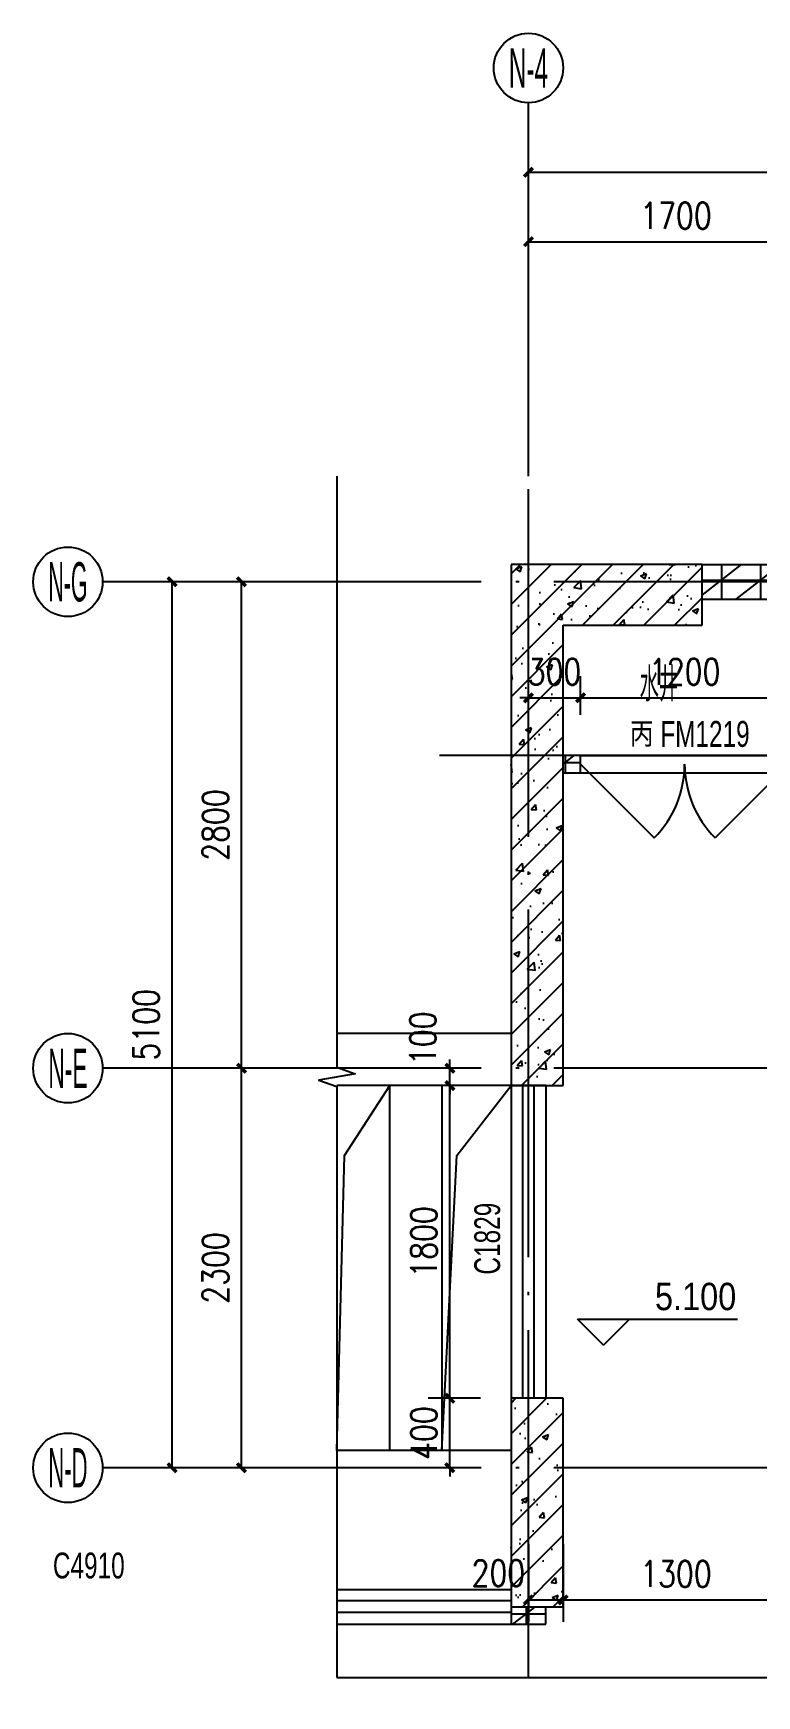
# Model space of a CAD drawing. Extents: x 718358 to 1668613, y -348838 to -159582.
# Drawn here: x 781258 to 785426, y -195072 to -185502 of the extents above; entities that cross this region are included whole.
import ezdxf
from ezdxf.enums import TextEntityAlignment as Align

# ---------------------------------------------------------------- set-up
doc = ezdxf.new("R2010")
doc.units = 0
doc.header["$LTSCALE"] = 1000
doc.linetypes.add('DOTE', pattern=[2.42, 2, -0.2, 0.02, -0.2])
for name, color, linetype in [('建-可见线', 7, 'Continuous'), ('建-墙体', 2, 'Continuous'), ('建-尺寸', 73, 'Continuous'), ('建-影线', 8, 'Continuous'), ('建-房间名', 7, 'Continuous'), ('建-柱子', 6, 'Continuous'), ('建-标高', 3, 'Continuous'), ('建-符号', 3, 'Continuous'), ('建-轴标', 3, 'Continuous'), ('建-轴网', 14, 'DOTE'), ('建-门', 4, 'Continuous'), ('建-门窗', 4, 'Continuous'), ('建-门窗-编号', 7, 'Continuous')]:
    doc.layers.add(name, color=color, linetype=linetype)
doc.styles.add('_TCH_AXIS', font='gt宽度调整.shx', dxfattribs={"bigfont": 'gt国标汉字.shx'})
doc.styles.add('_TCH_DIM', font='gt单线西文.shx', dxfattribs={"width": 0.8, "bigfont": 'gt单线中文.shx'})
doc.styles.add('_TCH_WINDOW', font='gt单线西文.shx', dxfattribs={"height": 3.5, "bigfont": 'gt单线中文.shx'})
doc.styles.add('DIM_FONT', font='SIMPLEX.shx', dxfattribs={"width": 0.8, "bigfont": 'GBCBIG.shx'})
doc.dimstyles.new('DIMN50', dxfattribs={"dimscale": 0.5, "dimtxt": 300, "dimasz": 100, "dimexe": 250, "dimexo": 300, "dimgap": 150, "dimtad": 1, "dimdec": 0, "dimzin": 0, "dimdsep": 46, "dimtxsty": 'DIM_FONT', "dimblk": 'ARCHTICK', "dimcen": 0.09, "dimdle": 1, "dimclrt": 7, "dimazin": 2, "dimtfac": 1, "dimtdec": 0, "dimtix": 1, "dimtmove": 2, "dimatfit": 3, "dimldrblk": 'ARCHTICK', "dimfxl": 1, "dimtolj": 1, "dimtzin": 0, "dimarcsym": 0})
pattern_1 = [(0, (0, 0), (0, 175), []), (37.875, (200, 0), (-84.807639, 109.038328), []), (90, (200, 0), (-225, 1e-14), [])]
pattern_2 = [(45, (0, 0), (-88.388348, 88.388348), []), (50, (0, 0), (358.63009, -31.37607), [37.5, -412.5]), (355, (0, 0), (-69.37567, 376.09607), [30, -330]), (100.4514, (29.9, -2.6), (289.25469, 344.71977), [31.8701, -350.57106]), (46.1842, (0, 100), (533.62052, -82.7595), [56.25, -618.75]), (96.6356, (44.47, 93.1), (467.33135, 487.05894), [47.80514, -525.8565]), (351.1842, (0, 100), (467.33097, 487.0593), [45, -495]), (21, (50, 75), (298.45353, -201.30945), [37.5, -412.5]), (326, (50, 75), (121.65767, 362.57502), [30, -330]), (71.4514, (74.87, 58.22), (420.11131, 161.26525), [31.8701, -350.57106]), (37.5, (0, 0), (6.079928, 166.446927), [0, -326, 0, -335, 0, -331.25]), (7.5, (0, 0), (131.53477, 197.205856), [0, -191, 0, -318.5, 0, -126.25]), (327.5, (-111.5, 0), (266.911218, -11.277436), [0, -125, 0, -390, 0, -517.5]), (317.5, (-161.5, 0), (291.593085, 50.05249), [0, -162.5, 0, -259, 0, -367.5])]

# ---------------------------------------------------------------- blocks, each defined once
blk = doc.blocks.new('_ArchTick')
at = {"color": 0, "linetype": 'ByBlock', "const_width": 0.4}
blk.add_lwpolyline([(-0.5, -0.5), (0.5, 0.5)], dxfattribs=at)
blk = doc.blocks.new('*D1023')
at = {"layer": 'Defpoints', "color": 0, "transparency": 16777216}
for p in [(783658, -193360.1), (783983.9, -193360.1), (783983.9, -193760.1)]:
    blk.add_point(p, dxfattribs=at)
at = {"layer": '建-尺寸', "color": 0, "lineweight": -2, "transparency": 16777216}
for p, q in [((783658, -193360.1), (783658, -193310.1)), ((783833.9, -193360.1), (783533, -193360.1)), ((783658, -193760.1), (783658, -193360.1)), ((783833.9, -193760.1), (783533, -193760.1)), ((783658, -193760.1), (783658, -193810.1))]:
    blk.add_line(p, q, dxfattribs=at)
at = {"layer": '建-尺寸', "color": 0, "lineweight": -2, "transparency": 16777216, "xscale": 50, "yscale": 50, "zscale": 50}
for p, rotation in [((783658, -193360.1), 270), ((783658, -193760.1), 90)]:
    blk.add_blockref('_ArchTick', p, dxfattribs=dict(at, rotation=rotation))
at = {"layer": '建-尺寸', "color": 7, "transparency": 16777216, "insert": (783508, -193560.1), "char_height": 150, "attachment_point": 5, "rotation": 90, "style": 'DIM_FONT'}
blk.add_mtext('\\A1;400', dxfattribs=at)
blk = doc.blocks.new('*D1024')
at = {"layer": 'Defpoints', "color": 0, "transparency": 16777216}
for p in [(783658, -191560.1), (783983.9, -191560.1), (783983.9, -193360.1)]:
    blk.add_point(p, dxfattribs=at)
at = {"layer": '建-尺寸', "color": 0, "lineweight": -2, "transparency": 16777216}
for p, q in [((783833.9, -191560.1), (783533, -191560.1)), ((783658, -193360.6), (783658, -191559.6)), ((783833.9, -193360.1), (783533, -193360.1))]:
    blk.add_line(p, q, dxfattribs=at)
at = {"layer": '建-尺寸', "color": 0, "lineweight": -2, "transparency": 16777216, "xscale": 50, "yscale": 50, "zscale": 50}
for p, rotation in [((783658, -191560.1), 90), ((783658, -193360.1), 270)]:
    blk.add_blockref('_ArchTick', p, dxfattribs=dict(at, rotation=rotation))
at = {"layer": '建-尺寸', "color": 7, "transparency": 16777216, "insert": (783508, -192460.1), "char_height": 150, "attachment_point": 5, "rotation": 90, "style": 'DIM_FONT'}
blk.add_mtext('\\A1;1800', dxfattribs=at)
blk = doc.blocks.new('*D1025')
at = {"layer": 'Defpoints', "color": 0, "transparency": 16777216}
for p in [(783658, -191460.1), (783983.9, -191460.1), (783983.9, -191560.1)]:
    blk.add_point(p, dxfattribs=at)
at = {"layer": '建-尺寸', "color": 0, "lineweight": -2, "transparency": 16777216}
for p, q in [((783833.9, -191460.1), (783533, -191460.1)), ((783658, -191460.1), (783658, -191410.1)), ((783658, -191560.1), (783658, -191460.1)), ((783833.9, -191560.1), (783533, -191560.1)), ((783658, -191560.1), (783658, -191610.1))]:
    blk.add_line(p, q, dxfattribs=at)
at = {"layer": '建-尺寸', "color": 0, "lineweight": -2, "transparency": 16777216, "xscale": 50, "yscale": 50, "zscale": 50}
for p, rotation in [((783658, -191460.1), 270), ((783658, -191560.1), 90)]:
    blk.add_blockref('_ArchTick', p, dxfattribs=dict(at, rotation=rotation))
at = {"layer": '建-尺寸', "color": 7, "transparency": 16777216, "insert": (783503, -191287.7), "char_height": 150, "attachment_point": 5, "rotation": 90, "style": 'DIM_FONT'}
blk.add_mtext('\\A1;100', dxfattribs=at)
blk = doc.blocks.new('*D1033')
at = {"layer": 'Defpoints', "color": 0, "transparency": 16777216}
for p in [(784310.9, -194049.2), (785610.9, -194049.2), (785610.9, -194521)]:
    blk.add_point(p, dxfattribs=at)
at = {"layer": '建-尺寸', "color": 0, "lineweight": -2, "transparency": 16777216}
for p, q in [((784310.9, -194199.2), (784310.9, -194646)), ((785610.9, -194199.2), (785610.9, -194646)), ((784310.4, -194521), (785611.4, -194521))]:
    blk.add_line(p, q, dxfattribs=at)
at = {"layer": '建-尺寸', "color": 0, "lineweight": -2, "transparency": 16777216, "xscale": 50, "yscale": 50, "zscale": 50, "rotation": 180}
blk.add_blockref('_ArchTick', (784310.9, -194521), dxfattribs=at)
at = {"layer": '建-尺寸', "color": 0, "lineweight": -2, "transparency": 16777216, "xscale": 50, "yscale": 50, "zscale": 50}
blk.add_blockref('_ArchTick', (785610.9, -194521), dxfattribs=at)
at = {"layer": '建-尺寸', "color": 7, "transparency": 16777216, "insert": (784960.9, -194371), "char_height": 150, "attachment_point": 5, "style": 'DIM_FONT'}
blk.add_mtext('\\A1;1300', dxfattribs=at)
blk = doc.blocks.new('*D1034')
at = {"layer": 'Defpoints', "color": 0, "transparency": 16777216}
for p in [(784110.9, -194049.2), (784310.9, -194049.2), (784310.9, -194521)]:
    blk.add_point(p, dxfattribs=at)
at = {"layer": '建-尺寸', "color": 0, "lineweight": -2, "transparency": 16777216}
for p, q in [((784110.9, -194199.2), (784110.9, -194646)), ((784310.9, -194199.2), (784310.9, -194646)), ((784110.4, -194521), (784311.4, -194521))]:
    blk.add_line(p, q, dxfattribs=at)
at = {"layer": '建-尺寸', "color": 0, "lineweight": -2, "transparency": 16777216, "xscale": 50, "yscale": 50, "zscale": 50, "rotation": 180}
blk.add_blockref('_ArchTick', (784110.9, -194521), dxfattribs=at)
at = {"layer": '建-尺寸', "color": 0, "lineweight": -2, "transparency": 16777216, "xscale": 50, "yscale": 50, "zscale": 50}
blk.add_blockref('_ArchTick', (784310.9, -194521), dxfattribs=at)
at = {"layer": '建-尺寸', "color": 7, "transparency": 16777216, "insert": (783937.5, -194366), "char_height": 150, "attachment_point": 5, "style": 'DIM_FONT'}
blk.add_mtext('\\A1;200', dxfattribs=at)
blk = doc.blocks.new('*D1041')
at = {"layer": 'Defpoints', "color": 0, "transparency": 16777216}
for p in [(784410.9, -189327.9), (784110.9, -189576.6), (784410.9, -189576.6)]:
    blk.add_point(p, dxfattribs=at)
at = {"layer": '建-尺寸', "color": 0, "lineweight": -2, "transparency": 16777216}
for p, q in [((784110.9, -189426.6), (784110.9, -189202.9)), ((784410.9, -189426.6), (784410.9, -189202.9)), ((784110.9, -189327.9), (784060.9, -189327.9)), ((784110.9, -189327.9), (784410.9, -189327.9)), ((784410.9, -189327.9), (784460.9, -189327.9))]:
    blk.add_line(p, q, dxfattribs=at)
at = {"layer": '建-尺寸', "color": 0, "lineweight": -2, "transparency": 16777216, "xscale": 50, "yscale": 50, "zscale": 50}
blk.add_blockref('_ArchTick', (784110.9, -189327.9), dxfattribs=at)
at = {"layer": '建-尺寸', "color": 0, "lineweight": -2, "transparency": 16777216, "xscale": 50, "yscale": 50, "zscale": 50, "rotation": 180}
blk.add_blockref('_ArchTick', (784410.9, -189327.9), dxfattribs=at)
at = {"layer": '建-尺寸', "color": 7, "transparency": 16777216, "insert": (784260.9, -189177.9), "char_height": 150, "attachment_point": 5, "style": 'DIM_FONT'}
blk.add_mtext('\\A1;300', dxfattribs=at)
blk = doc.blocks.new('*D1042')
at = {"layer": 'Defpoints', "color": 0, "transparency": 16777216}
for p in [(785610.9, -189327.9), (784410.9, -189576.6), (785610.9, -189576.6)]:
    blk.add_point(p, dxfattribs=at)
at = {"layer": '建-尺寸', "color": 0, "lineweight": -2, "transparency": 16777216}
for p, q in [((784410.9, -189426.6), (784410.9, -189202.9)), ((785610.9, -189426.6), (785610.9, -189202.9)), ((784410.4, -189327.9), (785611.4, -189327.9))]:
    blk.add_line(p, q, dxfattribs=at)
at = {"layer": '建-尺寸', "color": 0, "lineweight": -2, "transparency": 16777216, "xscale": 50, "yscale": 50, "zscale": 50, "rotation": 180}
blk.add_blockref('_ArchTick', (784410.9, -189327.9), dxfattribs=at)
at = {"layer": '建-尺寸', "color": 0, "lineweight": -2, "transparency": 16777216, "xscale": 50, "yscale": 50, "zscale": 50}
blk.add_blockref('_ArchTick', (785610.9, -189327.9), dxfattribs=at)
at = {"layer": '建-尺寸', "color": 7, "transparency": 16777216, "insert": (785010.9, -189177.9), "char_height": 150, "attachment_point": 5, "style": 'DIM_FONT'}
blk.add_mtext('\\A1;1200', dxfattribs=at)
blk = doc.blocks.new('*D1152')
at = {"layer": 'Defpoints', "color": 0, "transparency": 16777216}
for p in [(782457.6, -191460.1), (782957.6, -191460.1), (782957.6, -193760.1)]:
    blk.add_point(p, dxfattribs=at)
at = {"layer": '建-尺寸', "color": 0, "lineweight": -2, "transparency": 16777216}
for p, q in [((782807.6, -191460.1), (782332.6, -191460.1)), ((782457.6, -193760.6), (782457.6, -191459.6)), ((782807.6, -193760.1), (782332.6, -193760.1))]:
    blk.add_line(p, q, dxfattribs=at)
at = {"layer": '建-尺寸', "color": 0, "lineweight": -2, "transparency": 16777216, "xscale": 50, "yscale": 50, "zscale": 50}
for p, rotation in [((782457.6, -191460.1), 90), ((782457.6, -193760.1), 270)]:
    blk.add_blockref('_ArchTick', p, dxfattribs=dict(at, rotation=rotation))
at = {"layer": '建-尺寸', "color": 7, "transparency": 16777216, "insert": (782307.6, -192610.1), "char_height": 150, "attachment_point": 5, "rotation": 90, "style": 'DIM_FONT'}
blk.add_mtext('\\A1;2300', dxfattribs=at)
blk = doc.blocks.new('*D1153')
at = {"layer": 'Defpoints', "color": 0, "transparency": 16777216}
for p in [(782457.6, -188660.1), (782957.6, -188660.1), (782957.6, -191460.1)]:
    blk.add_point(p, dxfattribs=at)
at = {"layer": '建-尺寸', "color": 0, "lineweight": -2, "transparency": 16777216}
for p, q in [((782807.6, -188660.1), (782332.6, -188660.1)), ((782457.6, -191460.6), (782457.6, -188659.6)), ((782807.6, -191460.1), (782332.6, -191460.1))]:
    blk.add_line(p, q, dxfattribs=at)
at = {"layer": '建-尺寸', "color": 0, "lineweight": -2, "transparency": 16777216, "xscale": 50, "yscale": 50, "zscale": 50}
for p, rotation in [((782457.6, -188660.1), 90), ((782457.6, -191460.1), 270)]:
    blk.add_blockref('_ArchTick', p, dxfattribs=dict(at, rotation=rotation))
at = {"layer": '建-尺寸', "color": 7, "transparency": 16777216, "insert": (782307.6, -190060.1), "char_height": 150, "attachment_point": 5, "rotation": 90, "style": 'DIM_FONT'}
blk.add_mtext('\\A1;2800', dxfattribs=at)
blk = doc.blocks.new('*D1154')
at = {"layer": 'Defpoints', "color": 0, "transparency": 16777216}
for p in [(782057.6, -188660.1), (782657.6, -188660.1), (782657.6, -193760.1)]:
    blk.add_point(p, dxfattribs=at)
at = {"layer": '建-尺寸', "color": 0, "lineweight": -2, "transparency": 16777216}
for p, q in [((782507.6, -188660.1), (781932.6, -188660.1)), ((782057.6, -193760.6), (782057.6, -188659.6)), ((782507.6, -193760.1), (781932.6, -193760.1))]:
    blk.add_line(p, q, dxfattribs=at)
at = {"layer": '建-尺寸', "color": 0, "lineweight": -2, "transparency": 16777216, "xscale": 50, "yscale": 50, "zscale": 50}
for p, rotation in [((782057.6, -188660.1), 90), ((782057.6, -193760.1), 270)]:
    blk.add_blockref('_ArchTick', p, dxfattribs=dict(at, rotation=rotation))
at = {"layer": '建-尺寸', "color": 7, "transparency": 16777216, "insert": (781907.6, -191210.1), "char_height": 150, "attachment_point": 5, "rotation": 90, "style": 'DIM_FONT'}
blk.add_mtext('\\A1;5100', dxfattribs=at)
blk = doc.blocks.new('*D1225')
at = {"layer": 'Defpoints', "color": 0, "transparency": 16777216}
for p in [(795010.9, -186302.4), (784110.9, -188052.4), (795010.9, -188052.4)]:
    blk.add_point(p, dxfattribs=at)
at = {"layer": '建-尺寸', "color": 0, "lineweight": -2, "transparency": 16777216}
for p, q in [((784110.9, -187902.4), (784110.9, -186177.4)), ((795010.9, -187902.4), (795010.9, -186177.4)), ((784110.4, -186302.4), (795011.4, -186302.4))]:
    blk.add_line(p, q, dxfattribs=at)
at = {"layer": '建-尺寸', "color": 0, "lineweight": -2, "transparency": 16777216, "xscale": 50, "yscale": 50, "zscale": 50, "rotation": 180}
blk.add_blockref('_ArchTick', (784110.9, -186302.4), dxfattribs=at)
at = {"layer": '建-尺寸', "color": 0, "lineweight": -2, "transparency": 16777216, "xscale": 50, "yscale": 50, "zscale": 50}
blk.add_blockref('_ArchTick', (795010.9, -186302.4), dxfattribs=at)
at = {"layer": '建-尺寸', "color": 7, "transparency": 16777216, "insert": (789560.9, -186152.4), "char_height": 150, "attachment_point": 5, "style": 'DIM_FONT'}
blk.add_mtext('\\A1;10900', dxfattribs=at)
blk = doc.blocks.new('*D1230')
at = {"layer": 'Defpoints', "color": 0, "transparency": 16777216}
for p in [(785810.9, -186702.4), (784110.9, -188052.4), (785810.9, -188052.4)]:
    blk.add_point(p, dxfattribs=at)
at = {"layer": '建-尺寸', "color": 0, "lineweight": -2, "transparency": 16777216}
for p, q in [((784110.9, -187902.4), (784110.9, -186577.4)), ((785810.9, -187902.4), (785810.9, -186577.4)), ((784110.4, -186702.4), (785811.4, -186702.4))]:
    blk.add_line(p, q, dxfattribs=at)
at = {"layer": '建-尺寸', "color": 0, "lineweight": -2, "transparency": 16777216, "xscale": 50, "yscale": 50, "zscale": 50, "rotation": 180}
blk.add_blockref('_ArchTick', (784110.9, -186702.4), dxfattribs=at)
at = {"layer": '建-尺寸', "color": 0, "lineweight": -2, "transparency": 16777216, "xscale": 50, "yscale": 50, "zscale": 50}
blk.add_blockref('_ArchTick', (785810.9, -186702.4), dxfattribs=at)
at = {"layer": '建-尺寸', "color": 7, "transparency": 16777216, "insert": (784960.9, -186552.4), "char_height": 150, "attachment_point": 5, "style": 'DIM_FONT'}
blk.add_mtext('\\A1;1700', dxfattribs=at)

msp = doc.modelspace()

# ---------------------------------------------------------------- hatches: boundary and pattern name
at = {"layer": '建-影线'}
h = msp.add_hatch(dxfattribs=at)
h.set_pattern_fill('钢筋混凝土', color=256, scale=50, style=0)
h.set_pattern_definition(pattern_2)
h.paths.add_polyline_path([(785110.9, -188560.1), (784010.9, -188560.1), (784010.9, -191560.1), (784310.9, -191560.1), (784310.9, -188910.1), (785110.9, -188910.1)])
h = msp.add_hatch(dxfattribs=at)
h.set_pattern_fill('空心砖', color=256, scale=50, style=0)
h.set_pattern_definition(pattern_1)
h.paths.add_polyline_path([(785110.9, -188560.1), (785110.9, -188760.1), (785710.9, -188760.1), (785810.9, -188693.5), (785810.9, -188560.1)])
h = msp.add_hatch(dxfattribs=at)
h.set_pattern_fill('空心砖', color=256, scale=50, style=0)
h.set_pattern_definition(pattern_1)
h.paths.add_polyline_path([(784310.9, -189660.1), (784310.9, -189760.1), (784410.9, -189760.1), (784410.9, -189660.1)])
h = msp.add_hatch(dxfattribs=at)
h.set_pattern_fill('钢筋混凝土', color=256, scale=50, style=0)
h.set_pattern_definition(pattern_2)
h.paths.add_polyline_path([(784310.9, -193360.1), (784010.9, -193360.1), (784010.9, -194560.1), (784310.9, -194560.1)])
h = msp.add_hatch(dxfattribs=at)
h.set_pattern_fill('空心砖', color=256, scale=50, style=0)
h.set_pattern_definition(pattern_1)
h.paths.add_polyline_path([(784110.9, -194560.1), (784010.9, -194560.1), (784010.9, -194660.1), (784210.9, -194660.1)])
h = msp.add_hatch(dxfattribs=at)
h.set_pattern_fill('空心砖', color=256, scale=50, style=0)
h.set_pattern_definition(pattern_1)
h.paths.add_polyline_path([(784210.9, -194560.1), (784110.9, -194560.1), (784210.9, -194660.1)])

# ---------------------------------------------------------------- linework, layer by layer
at = {"color": 5}
for p, q in [((784010.6, -191260.1), (783007.6, -191260.1)), ((784010.6, -191560.1), (783007.6, -191560.1))]:
    msp.add_line(p, q, dxfattribs=at)
at = {"layer": '建-可见线'}
for p, q in [((783311.2, -191560.1), (783311.2, -193660.1)), ((783611.2, -191560.1), (783611.2, -193660.1)), ((784010.9, -193660.1), (783007.6, -193660.1))]:
    msp.add_line(p, q, dxfattribs=at)
at = {"layer": '建-墙体'}
for p, q in [((785110.9, -188560.1), (785810.9, -188560.1)), ((785110.9, -188760.1), (785710.9, -188760.1)), ((784410.9, -189660.1), (784310.9, -189660.1)), ((784410.9, -189760.1), (784410.9, -189660.1)), ((784310.9, -189760.1), (784410.9, -189760.1)), ((784010.9, -194560.1), (784010.9, -194660.1)), ((784210.9, -194660.1), (784210.9, -194560.1)), ((784010.9, -194660.1), (784210.9, -194660.1))]:
    msp.add_line(p, q, dxfattribs=at)
at = {"layer": '建-影线'}
for points in [[(783007.6, -193660.1), (783050.5, -191962.7), (783311.5, -191560.1)], [(783611.2, -193660.1), (783698.1, -191962.7), (784010.9, -191560.1)]]:
    msp.add_lwpolyline(points, dxfattribs=at)
at = {"layer": '建-柱子'}
for p, q in [((785110.9, -188560.1), (784010.9, -188560.1)), ((784010.9, -188560.1), (784010.9, -191560.1)), ((785110.9, -188910.1), (785110.9, -188560.1)), ((784310.9, -191560.1), (784310.9, -188910.1)), ((784310.9, -188910.1), (785110.9, -188910.1)), ((784010.9, -191560.1), (784310.9, -191560.1)), ((784310.9, -193360.1), (784010.9, -193360.1)), ((784010.9, -193360.1), (784010.9, -194560.1)), ((784310.9, -194560.1), (784310.9, -193360.1)), ((784010.9, -194560.1), (784310.9, -194560.1))]:
    msp.add_line(p, q, dxfattribs=at)
at = {"layer": '建-标高'}
for p, q in [((784543.9, -193055.2), (784393.9, -192905.2)), ((784393.9, -192905.2), (785316, -192905.2)), ((784543.9, -193055.2), (784693.9, -192905.2))]:
    msp.add_line(p, q, dxfattribs=at)
at = {"layer": '建-符号'}
for points in [[(783007.6, -188052.4), (783007.6, -191453.6), (783112.6, -191491.8), (782902.6, -191528.9), (783007.6, -191566.1), (783007.6, -194967.3)], [(783007.6, -194967.3), (789416.5, -194967.3), (789454.7, -194862.3), (789491.8, -195072.3), (789529, -194967.3), (795937.9, -194967.3)]]:
    msp.add_lwpolyline(points, dxfattribs=at)
at = {"layer": '建-轴标'}
for p, q in [((784110.9, -188052.4), (784110.9, -185902.4)), ((783007.6, -188660.1), (781657.6, -188660.1)), ((783007.6, -191460.1), (781657.6, -191460.1)), ((783007.6, -193760.1), (781657.6, -193760.1))]:
    msp.add_line(p, q, dxfattribs=at)
for centre in [(784110.9, -185702.4), (781457.6, -188660.1), (781457.6, -191460.1), (781457.6, -193760.1)]:
    msp.add_circle(centre, 200, dxfattribs=at)
at = {"layer": '建-轴网'}
for p, q in [((784110.9, -194967.3), (784110.9, -188052.4)), ((795937.9, -188660.1), (783007.6, -188660.1)), ((795221.1, -189660.1), (783598.9, -189660.1)), ((795937.9, -191460.1), (783007.6, -191460.1)), ((795937.9, -193760.1), (783007.6, -193760.1))]:
    msp.add_line(p, q, dxfattribs=at)
at = {"layer": '建-门'}
for p, q in [((784410.9, -189660.1), (785610.9, -189660.1)), ((784410.9, -189710.1), (784835.2, -190134.4)), ((784410.9, -189760.1), (785610.9, -189760.1)), ((785610.9, -189710.1), (785186.6, -190134.4))]:
    msp.add_line(p, q, dxfattribs=at)
for centre, start, end in [((784410.9, -189710.1), 315, 0), ((785610.9, -189710.1), 180, 225)]:
    msp.add_arc(centre, 600, start, end, dxfattribs=at)
at = {"layer": '建-门窗'}
for p, q in [((784010.9, -191560.1), (784010.9, -193360.1)), ((784210.9, -191560.1), (784010.9, -191560.1)), ((784077.6, -193360.1), (784077.6, -191560.1)), ((784144.2, -193360.1), (784144.2, -191560.1)), ((784210.9, -191560.1), (784210.9, -193360.1)), ((784210.9, -193360.1), (784010.9, -193360.1)), ((783007.6, -194460.1), (784010.9, -194460.1)), ((784010.9, -194460.1), (784010.9, -194660.1)), ((784010.9, -194526.8), (783007.6, -194526.8)), ((784010.9, -194593.5), (783007.6, -194593.5)), ((783007.6, -194660.1), (784010.9, -194660.1))]:
    msp.add_line(p, q, dxfattribs=at)

# ---------------------------------------------------------------- texts
at = {"layer": '建-房间名', "style": 'DIM_FONT', "width": 0.8}
msp.add_text('水井', height=192.91, dxfattribs=at).set_placement((784751.3, -189348))
at = {"layer": '建-标高', "style": '_TCH_DIM', "width": 0.888889}
msp.add_text('5.100', height=157.5, dxfattribs=at).set_placement((784839.7, -192852.7))
at = {"layer": '建-轴标', "style": '_TCH_AXIS'}
for s, width, p, p2 in [('N-4', 0.333333, (783997.8, -185815.6), (784224, -185815.6)), ('N-G', 0.333333, (781344.5, -188773.3), (781570.7, -188773.3)), ('N-E', 0.344262, (781344.5, -191573.3), (781570.7, -191573.3)), ('N-D', 0.33871, (781344.5, -193873.3), (781570.7, -193873.3))]:
    msp.add_text(s, height=226.27, dxfattribs=dict(at, width=width)).set_placement(p, p2, align=Align.FIT)
at = {"layer": '建-门窗-编号', "style": '_TCH_WINDOW'}
msp.add_text('丙', height=143.3, rotation=0, dxfattribs=at).set_placement((784695.4, -189610.1))
at = {"layer": '建-门窗-编号', "style": '_TCH_WINDOW', "width": 0.705882}
for s, rotation, p in [('FM1219', 0, (784870.4, -189610.1)), ('C1829', 90, (783947.8, -192648.1))]:
    msp.add_text(s, height=148.75, rotation=rotation, dxfattribs=at).set_placement(p)
msp.add_text('C4910', height=148.75, dxfattribs=at).set_placement((781370.9, -194397))

# ---------------------------------------------------------------- dimensions: what is measured, and where the dimension line sits
at = {"layer": '建-尺寸'}
for p1, p2, distance, picture, middle in [((784110.9, -188052.4), (795010.9, -188052.4), 1750, '*D1225', (789560.9, -186152.4)), ((784110.9, -188052.4), (785810.9, -188052.4), 1350, '*D1230', (784960.9, -186552.4)), ((782657.6, -193760.1), (782657.6, -188660.1), 600, '*D1154', (781907.6, -191210.1)), ((782957.6, -191460.1), (782957.6, -188660.1), 500, '*D1153', (782307.6, -190060.1)), ((784110.9, -189576.6), (784410.9, -189576.6), 248.7, '*D1041', (784260.9, -189177.9)), ((784410.9, -189576.6), (785610.9, -189576.6), 248.7, '*D1042', (785010.9, -189177.9)), ((782957.6, -193760.1), (782957.6, -191460.1), 500, '*D1152', (782307.6, -192610.1)), ((783983.9, -193360.1), (783983.9, -191560.1), 325.9, '*D1024', (783508, -192460.1)), ((783983.9, -193760.1), (783983.9, -193360.1), 325.9, '*D1023', (783508, -193560.1)), ((784310.9, -194049.2), (785610.9, -194049.2), -471.7, '*D1033', (784960.9, -194371))]:
    dim = msp.add_aligned_dim(p1=p1, p2=p2, distance=distance, dimstyle='DIMN50', dxfattribs=at)
    dim.commit()
    dim.dimension.update_dxf_attribs({"geometry": picture, "text_midpoint": middle})
for base, p1, p2, angle, picture, middle in [((783658, -191460.1), (783983.9, -191560.1), (783983.9, -191460.1), 90, '*D1025', (783503, -191287.7)), ((784310.9, -194521), (784110.9, -194049.2), (784310.9, -194049.2), 360, '*D1034', (783937.5, -194366))]:
    dim = msp.add_linear_dim(base=base, p1=p1, p2=p2, angle=angle, dimstyle='DIMN50', dxfattribs=at)
    dim.commit()
    dim.dimension.update_dxf_attribs({"geometry": picture, "text_midpoint": middle, "dimtype": 161})

doc.saveas('drawing.dxf')
